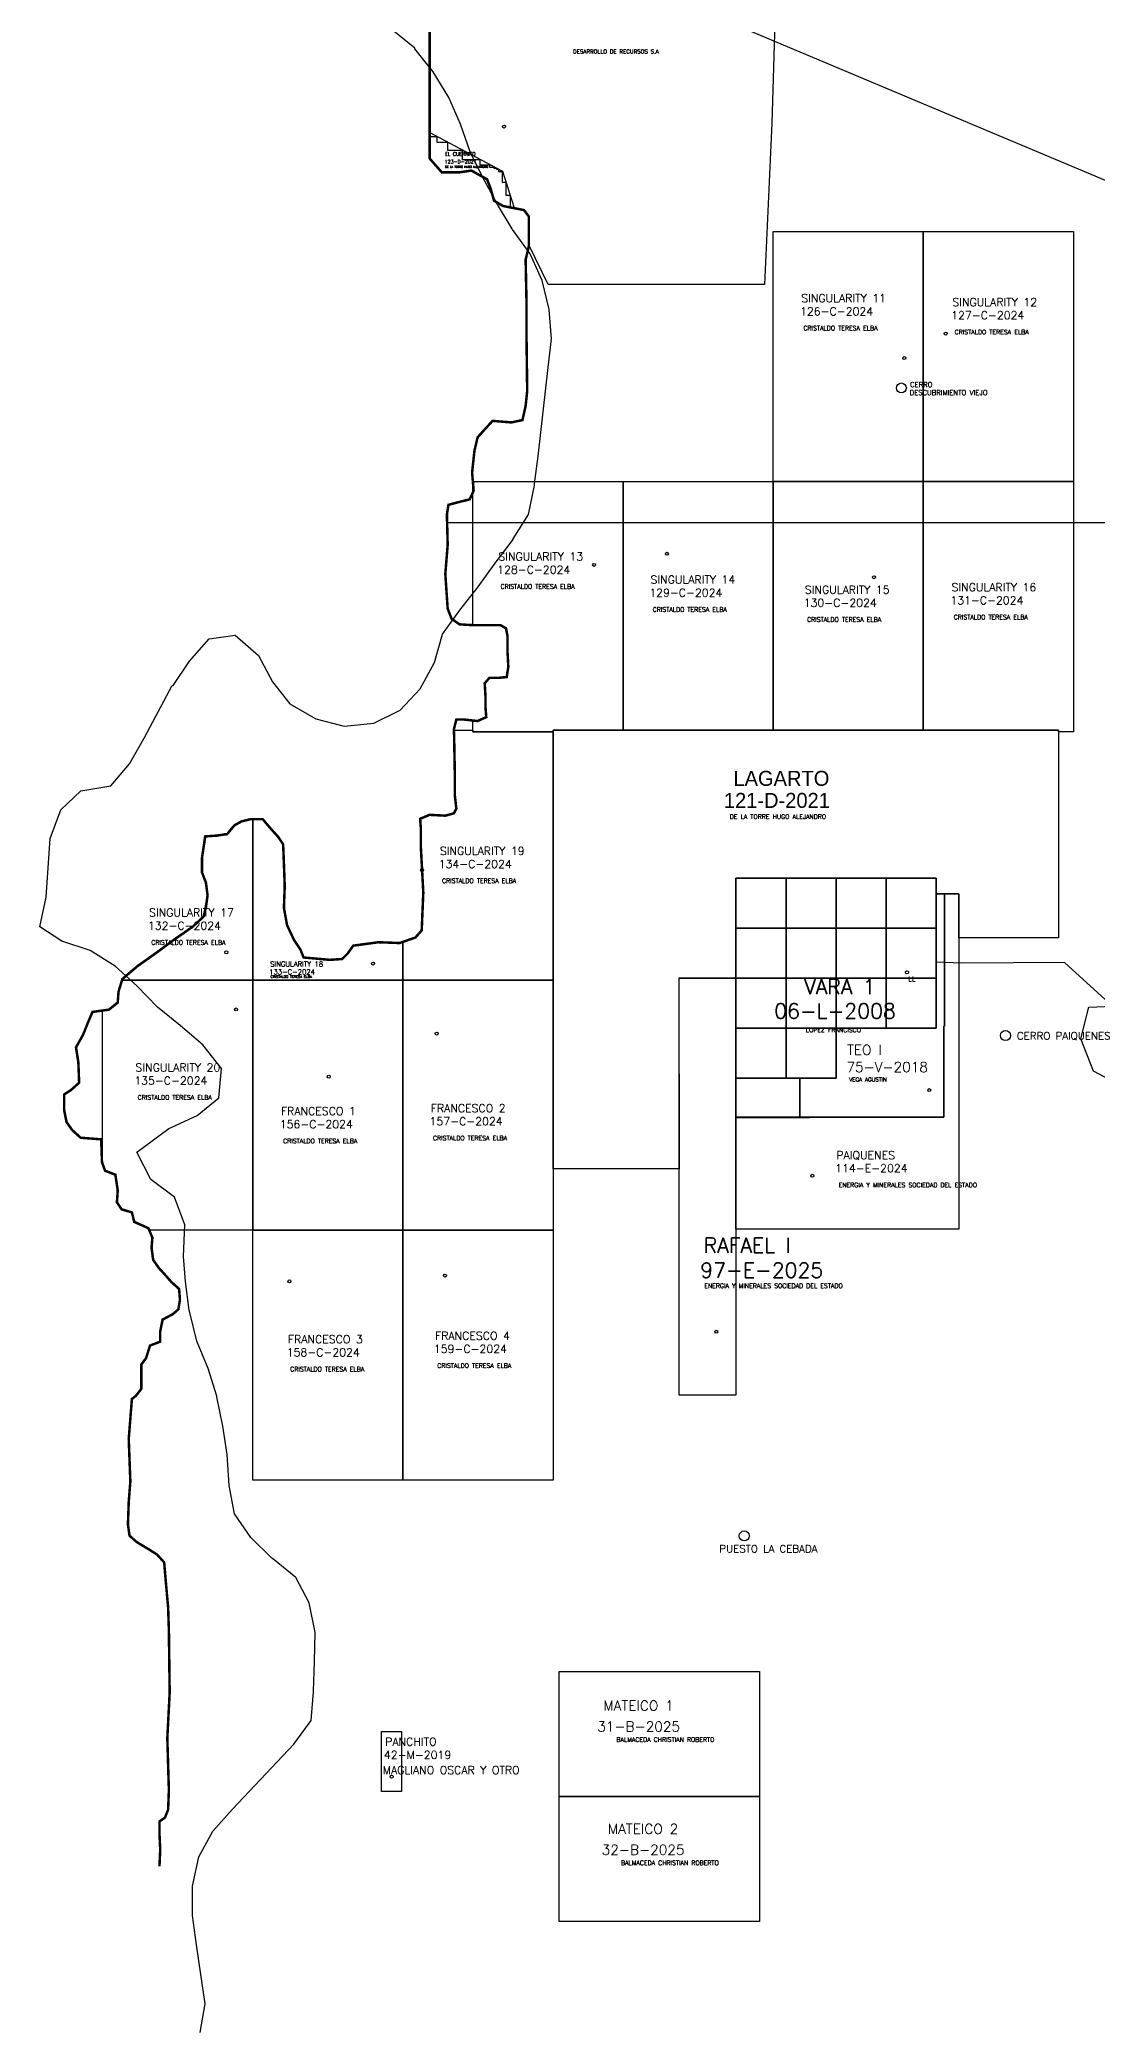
# Model space of a CAD drawing. Header units: metres. Extents: x -4406421 to 6012633, y 6449185 to 13337258.
# Drawn here: x 2499145 to 2520272, y 6752455 to 6792253 of the extents above; entities that cross this region are included whole.
import ezdxf

# ---------------------------------------------------------------- set-up
doc = ezdxf.new("R2010")
doc.units = ezdxf.units.M
doc.header["$LTSCALE"] = 20
doc.header["$MEASUREMENT"] = 0
for name, color, linetype in [('CAMINOS', 7, 'CONTINUOUS'), ('CATEOS', 7, 'CONTINUOUS'), ('LIMDEP', 9, 'CONTINUOUS'), ('LIMITES', 119, 'CONTINUOUS'), ('MANIFEST', 1, 'CONTINUOUS'), ('MINAS', 76, 'CONTINUOUS'), ('SERVIDUMBRE', 44, 'CONTINUOUS'), ('ZONAS', 5, 'CONTINUOUS')]:
    doc.layers.add(name, color=color, linetype=linetype)
doc.layers.add('TITULARES', color=7, linetype='CONTINUOUS', true_color=0x04fbc6)
doc.styles.add('ROMANS', font='romans.shx', dxfattribs={"oblique": 1.17516e-08, "height": 3})

msp = doc.modelspace()

# ---------------------------------------------------------------- linework, layer by layer
at = {"layer": 'CAMINOS', "ltscale": 100}
msp.add_circle((2516360, 6785292), 100, dxfattribs=at)
at = {"layer": 'CAMINOS', "linetype": 'Continuous'}
for centre in [(2518441, 6772343), (2513220, 6762338)]:
    msp.add_circle(centre, 100, dxfattribs=at)
at = {"layer": 'CATEOS', "ltscale": 100}
for points in [[(2507080, 6790320), (2507080, 6790205), (2507290, 6790205), (2507290, 6790045), (2507585, 6790045), (2507585, 6789860), (2507935, 6789860), (2507935, 6789755), (2508130, 6789755), (2508130, 6789710), (2508215, 6789710), (2508215, 6789685), (2508270, 6789685), (2508270, 6789665), (2508310, 6789665), (2508310, 6789620), (2508385, 6789620), (2508385, 6789405), (2508455, 6789405), (2508455, 6789145), (2508540, 6789145), (2508540, 6788904), (2508395, 6788932), (2508221, 6789036), (2508152, 6789280), (2508082, 6789464), (2507769, 6789638), (2507525, 6789603), (2507177, 6789603), (2506933, 6789881), (2506934, 6790320)], [(2509400, 6778450), (2519500, 6778450), (2519500, 6774300), (2517507, 6774300), (2517507, 6775175), (2517055, 6775175), (2517055, 6775492), (2513055, 6775492), (2513055, 6773492), (2511916, 6773492), (2511917, 6769680), (2509400, 6769680)]]:
    msp.add_lwpolyline(points, close=True, dxfattribs=at)
at = {"layer": 'CATEOS', "color": 0, "ltscale": 100}
for points in [[(2509523, 6759629), (2513523, 6759629), (2513523, 6757129), (2509523, 6757129)], [(2509523, 6757129), (2513523, 6757129), (2513523, 6754629), (2509523, 6754629)]]:
    msp.add_lwpolyline(points, close=True, dxfattribs=at)
at = {"layer": 'LIMDEP', "linetype": 'Continuous'}
for points in [[(2503207, 6796699), (2526957, 6786703)], [(2503207, 6796699), (2526957, 6786703)], [(2502351, 6752407), (2502448, 6752984), (2502361, 6753571), (2502273, 6754159), (2502196, 6754746), (2502196, 6755334), (2502322, 6755921), (2502604, 6756431), (2502993, 6756874), (2504217, 6758171), (2504567, 6758647), (2504616, 6759223), (2504616, 6759235), (2504635, 6759822), (2504635, 6759833), (2504645, 6760409), (2504529, 6760997), (2504257, 6761507), (2503791, 6761884), (2503781, 6761895), (2503363, 6762305), (2503033, 6762782), (2502926, 6763347), (2502887, 6763968), (2502800, 6764533), (2502684, 6765121), (2502684, 6765132), (2502509, 6765686), (2502285, 6766229), (2502140, 6766806), (2502130, 6766850), (2502052, 6767426), (2502013, 6767925), (2502043, 6768557), (2501838, 6769111), (2501362, 6769466), (2501080, 6770009), (2501722, 6770486), (2501780, 6770508), (2502286, 6770741), (2502724, 6771095), (2502773, 6771683), (2502403, 6772159), (2501956, 6772536), (2501946, 6772547), (2501499, 6772913), (2501080, 6773334), (2500652, 6773733), (2500147, 6774044), (2499582, 6774232), (2499145, 6774520), (2499271, 6775108), (2499310, 6775695), (2499349, 6776283), (2499563, 6776859), (2499962, 6777236), (2500565, 6777336), (2500935, 6777779), (2501237, 6778300), (2501519, 6778832), (2501791, 6779342), (2501811, 6779342), (2502132, 6779829), (2502531, 6780273), (2503047, 6780350), (2503514, 6779940), (2503796, 6779419), (2504137, 6778975), (2504662, 6778676), (2505227, 6778532), (2505820, 6778587), (2506346, 6778852), (2506745, 6779273), (2507028, 6779805), (2507194, 6780370), (2507534, 6780847), (2507905, 6781312), (2508246, 6781788), (2508606, 6782265), (2508606, 6782276), (2508908, 6782763), (2509026, 6783340), (2509026, 6783373), (2509104, 6783927), (2509300, 6785700), (2509369, 6786277), (2509321, 6786864), (2509185, 6787441), (2508942, 6787973), (2508591, 6788461), (2508582, 6788472), (2508290, 6788960), (2507998, 6789503), (2507745, 6790013), (2507551, 6790567), (2507317, 6791099), (2507006, 6791610), (2506636, 6792075), (2506636, 6792086), (2506188, 6792452)]]:
    msp.add_lwpolyline(points, dxfattribs=at)
at = {"layer": 'LIMITES', "color": 0, "ltscale": 1500, "const_width": 50, "flags": 128}
msp.add_lwpolyline([(2506933, 6792594), (2506933, 6791899), (2506933, 6791342), (2506933, 6790473), (2506933, 6789881), (2507177, 6789603), (2507525, 6789603), (2507769, 6789638), (2508082, 6789464), (2508152, 6789280), (2508221, 6789036), (2508395, 6788932), (2508820, 6788848), (2508915, 6788722), (2508915, 6788596), (2508915, 6788439), (2508915, 6788124), (2508852, 6787857), (2508868, 6787071), (2508868, 6786442), (2508883, 6785232), (2508852, 6784933), (2508789, 6784650), (2508569, 6784603), (2508191, 6784634), (2508018, 6784445), (2507892, 6784304), (2507829, 6784037), (2507782, 6783600), (2507813, 6783238), (2507735, 6783065), (2507546, 6783018), (2507310, 6782955), (2507279, 6782767), (2507294, 6782153), (2507247, 6781572), (2507294, 6780880), (2507373, 6780675), (2507530, 6780565), (2507782, 6780550), (2508160, 6780550), (2508348, 6780550), (2508458, 6780487), (2508490, 6780330), (2508490, 6780015), (2508506, 6779716), (2508474, 6779512), (2508317, 6779496), (2508128, 6779496), (2508034, 6779386), (2508049, 6779135), (2508049, 6778915), (2508065, 6778710), (2507892, 6778632), (2507609, 6778663), (2507467, 6778663), (2507420, 6778474), (2507436, 6777625), (2507436, 6777154), (2507467, 6776882), (2507420, 6776787), (2507247, 6776740), (2506932, 6776756), (2506744, 6776677), (2506759, 6776473), (2506759, 6776096), (2506807, 6775200), (2506775, 6774445), (2506649, 6774303), (2506335, 6774193), (2505910, 6774209), (2505406, 6774140), (2505296, 6773983), (2505186, 6773873), (2504934, 6773857), (2504415, 6773904), (2504352, 6774061), (2504226, 6774250), (2504085, 6774549), (2504022, 6774895), (2504038, 6775335), (2504022, 6775775), (2504006, 6776168), (2503912, 6776310), (2503770, 6776467), (2503597, 6776671), (2503361, 6776671), (2503172, 6776624), (2503031, 6776545), (2502889, 6776373), (2502685, 6776341), (2502449, 6776325), (2502386, 6775901), (2502386, 6775602), (2502464, 6775398), (2502496, 6775146), (2502464, 6774910), (2502417, 6774722), (2502197, 6774517), (2501835, 6774266), (2501473, 6773998), (2501096, 6773731), (2500795, 6773475), (2500717, 6773223), (2500701, 6773003), (2500528, 6772862), (2500197, 6772815), (2500103, 6772595), (2500009, 6772359), (2499867, 6772107), (2499914, 6771808), (2499930, 6771400), (2499773, 6771258), (2499631, 6771164), (2499631, 6770849), (2499678, 6770614), (2499788, 6770456), (2499961, 6770299), (2500370, 6770268), (2500386, 6769812), (2500449, 6769639), (2500654, 6769560), (2500701, 6769246), (2500685, 6769010), (2500779, 6768868), (2500984, 6768806), (2501031, 6768617), (2501314, 6768491), (2501393, 6768302), (2501377, 6768098), (2501409, 6767858), (2501519, 6767700), (2501661, 6767543), (2501771, 6767417), (2501928, 6767276), (2501944, 6767056), (2501912, 6766867), (2501802, 6766773), (2501598, 6766663), (2501550, 6766427), (2501550, 6766222), (2501346, 6766144), (2501267, 6765892), (2501173, 6765767), (2501173, 6765546), (2501173, 6765279), (2501063, 6765138), (2500984, 6765075), (2500921, 6764276), (2500953, 6763427), (2500921, 6763018), (2500905, 6762563), (2500937, 6762342), (2501078, 6762217), (2501314, 6762075), (2501487, 6761965), (2501629, 6761808), (2501661, 6761431), (2501708, 6760912), (2501723, 6760456), (2501739, 6759206), (2501692, 6758294), (2501723, 6757256), (2501708, 6756863), (2501645, 6756706), (2501535, 6756628), (2501535, 6756392), (2501550, 6756062), (2501535, 6755731)], dxfattribs=at)
at = {"layer": 'MANIFEST', "ltscale": 100}
for points in [[(2506225, 6794937), (2514258, 6794937), (2514258, 6794150), (2513830, 6794150), (2513830, 6792602), (2513773, 6790584), (2513626, 6787359), (2509301, 6787359), (2508915, 6788157), (2508915, 6788722), (2508820, 6788848), (2508627, 6788887), (2508394, 6789622), (2506931, 6790402), (2506933, 6792594), (2506742, 6793678), (2506734, 6794125), (2506641, 6794273), (2506620, 6794403), (2506342, 6794821)], [(2510798, 6778450), (2510798, 6783419), (2513798, 6783419), (2513798, 6778450)], [(2513798, 6778450), (2513798, 6783419), (2516798, 6783419), (2516798, 6778450)], [(2516798, 6778450), (2516798, 6783419), (2519798, 6783419), (2519798, 6778419), (2519500, 6778419), (2519500, 6778450)], [(2507420, 6778450), (2507798, 6778450), (2507798, 6778419), (2509400, 6778419), (2509400, 6773450), (2506400, 6773450), (2506400, 6774215), (2506649, 6774303), (2506775, 6774445), (2506807, 6775200), (2506759, 6776096), (2506759, 6776473), (2506744, 6776677), (2506932, 6776756), (2507247, 6776740), (2507420, 6776787), (2507467, 6776882), (2507436, 6777154), (2507436, 6777625)], [(2500787, 6773450), (2501096, 6773731), (2501473, 6773998), (2501835, 6774266), (2502197, 6774517), (2502417, 6774722), (2502496, 6775146), (2502464, 6775398), (2502386, 6775602), (2502386, 6775901), (2502449, 6776325), (2502874, 6776354), (2503031, 6776545), (2503172, 6776624), (2503361, 6776671), (2503400, 6776671), (2503400, 6773450)], [(2503400, 6773450), (2503400, 6776671), (2503597, 6776671), (2503880, 6776337), (2504006, 6776168), (2504022, 6775775), (2504038, 6775335), (2504022, 6774895), (2504085, 6774549), (2504226, 6774250), (2504352, 6774061), (2504415, 6773904), (2504934, 6773857), (2505186, 6773873), (2505336, 6774022), (2505406, 6774140), (2505910, 6774209), (2506335, 6774193), (2506400, 6774215), (2506400, 6773450)], [(2513054, 6770706), (2514526, 6770706), (2514526, 6770713), (2517211, 6770713), (2517211, 6772532), (2517220, 6772532), (2517220, 6775175), (2517507, 6775175), (2517507, 6768472), (2513054, 6768472)], [(2514332, 6770713), (2514332, 6771492), (2515055, 6771492), (2515055, 6772492), (2517055, 6772492), (2517055, 6775175), (2517220, 6775175), (2517220, 6772532), (2517211, 6772532), (2517211, 6770713)], [(2500787, 6773450), (2503400, 6773450), (2503400, 6768450), (2501332, 6768450), (2501314, 6768491), (2501031, 6768617), (2500984, 6768806), (2500779, 6768868), (2500685, 6769010), (2500701, 6769246), (2500654, 6769560), (2500449, 6769639), (2500400, 6769759), (2500400, 6772843), (2500528, 6772862), (2500701, 6773003), (2500717, 6773223)], [(2503400, 6768450), (2503400, 6773450), (2506400, 6773450), (2506400, 6768450)], [(2506400, 6768450), (2506400, 6773450), (2509400, 6773450), (2509400, 6768450)], [(2503400, 6763450), (2503400, 6768450), (2506400, 6768450), (2506400, 6763450)], [(2506400, 6763450), (2506400, 6768450), (2509400, 6768450), (2509400, 6763450)], [(2505974, 6758425), (2506374, 6758425), (2506374, 6757225), (2505974, 6757225)]]:
    msp.add_lwpolyline(points, close=True, dxfattribs=at)
at = {"layer": 'MANIFEST', "color": 1, "ltscale": 100}
for points in [[(2513798, 6783419), (2513798, 6788419), (2516798, 6788419), (2516798, 6783419)], [(2516798, 6783419), (2516798, 6788419), (2519798, 6788419), (2519798, 6783419)], [(2507798, 6783419), (2510798, 6783419), (2510798, 6778450), (2509400, 6778450), (2509400, 6778419), (2507798, 6778419), (2507798, 6778639), (2507892, 6778632), (2508065, 6778710), (2508049, 6778915), (2508049, 6779135), (2508034, 6779386), (2508128, 6779496), (2508317, 6779496), (2508474, 6779512), (2508506, 6779716), (2508490, 6780015), (2508490, 6780330), (2508458, 6780487), (2508348, 6780550), (2507798, 6780550)], [(2513055, 6773492), (2513055, 6770706), (2513054, 6770706), (2513054, 6768472), (2513055, 6768472), (2513055, 6765154), (2511917, 6765154), (2511917, 6773492)]]:
    msp.add_lwpolyline(points, close=True, dxfattribs=at)
at = {"layer": 'MANIFEST', "ltscale": 100}
for centre in [(2508420, 6790518), (2511674, 6781977), (2506783, 6775648), (2502870, 6774007), (2505802, 6773782), (2503066, 6772865), (2507075, 6772382), (2504918, 6771520), (2516916, 6771252), (2514580, 6769540), (2504132, 6767428), (2507240, 6767543), (2506174, 6757525)]:
    msp.add_circle(centre, 30, dxfattribs=at)
at = {"layer": 'MANIFEST', "color": 1, "ltscale": 100}
for centre in [(2517246, 6786380), (2516418, 6785889), (2510220, 6781754), (2515814, 6781508), (2512661, 6766419)]:
    msp.add_circle(centre, 30, dxfattribs=at)
at = {"layer": 'MINAS', "ltscale": 100}
for points in [[(2513055, 6775492), (2514055, 6775492), (2514055, 6774492), (2513055, 6774492)], [(2514055, 6775492), (2515055, 6775492), (2515055, 6774492), (2514055, 6774492)], [(2515055, 6775492), (2516055, 6775492), (2516055, 6774492), (2515055, 6774492)], [(2516055, 6775492), (2517055, 6775492), (2517055, 6774492), (2516055, 6774492)], [(2513055, 6774492), (2514055, 6774492), (2514055, 6773492), (2513055, 6773492)], [(2514055, 6774492), (2515055, 6774492), (2515055, 6773492), (2514055, 6773492)], [(2515055, 6774492), (2516055, 6774492), (2516055, 6773492), (2515055, 6773492)], [(2516055, 6774492), (2517055, 6774492), (2517055, 6773492), (2516055, 6773492)], [(2513055, 6773492), (2514055, 6773492), (2514055, 6772492), (2513055, 6772492)], [(2514055, 6773492), (2515055, 6773492), (2515055, 6772492), (2514055, 6772492)], [(2515055, 6773492), (2516055, 6773492), (2516055, 6772492), (2515055, 6772492)], [(2516055, 6773492), (2517055, 6773492), (2517055, 6772492), (2516055, 6772492)], [(2513055, 6772492), (2514055, 6772492), (2514055, 6771492), (2513055, 6771492)], [(2514055, 6772492), (2515055, 6772492), (2515055, 6771492), (2514055, 6771492)], [(2513055, 6771492), (2514332, 6771492), (2514332, 6770713), (2513055, 6770713)]]:
    msp.add_lwpolyline(points, close=True, dxfattribs=at)
msp.add_circle((2516472, 6773608), 30, dxfattribs=at)
at = {"layer": 'SERVIDUMBRE', "lineweight": 30, "ltscale": 100}
msp.add_lwpolyline([(2526573, 6762772), (2526441, 6762972), (2525234, 6765990), (2524801, 6766752), (2523994, 6767455), (2523048, 6768530), (2522278, 6769420), (2521706, 6770466), (2521119, 6771175), (2520615, 6771409), (2520199, 6771629), (2519946, 6772280), (2520107, 6772913), (2520582, 6772928), (2519622, 6773803), (2517570, 6773792), (2517049, 6773808)], dxfattribs=at)
at = {"layer": 'ZONAS', "ltscale": 100}
msp.add_lwpolyline([(2536610, 6782592), (2507283, 6782592)], dxfattribs=at)

# ---------------------------------------------------------------- texts
at = {"layer": 'CAMINOS', "ltscale": 100, "style": 'ROMANS', "oblique": 0}
for s, p in [('CERRO', (2516535, 6785309)), ('DESCUBRIMIENTO VIEJO', (2516526, 6785150))]:
    msp.add_text(s, height=100, dxfattribs=at).set_placement(p)
at = {"layer": 'CAMINOS', "linetype": 'Continuous', "style": 'ROMANS', "oblique": 0}
for s, p in [('CERRO PAIQUENES', (2518669, 6772262)), ('PUESTO LA CEBADA', (2512722, 6762006))]:
    msp.add_text(s, height=150, dxfattribs=at).set_placement(p)
at = {"layer": 'CATEOS', "linetype": 'Continuous', "style": 'ROMANS'}
for s, p in [('123-D-2021', (2507234, 6789781)), ('EL CUERNITO', (2507242, 6789934))]:
    msp.add_text(s, height=70, dxfattribs=at).set_placement(p)
at = {"layer": 'CATEOS'}
for s, p in [('LAGARTO', (2513004, 6777336)), ('121-D-2021', (2512813, 6776895))]:
    msp.add_text(s, height=300, dxfattribs=at).set_placement(p)
at = {"layer": 'CATEOS', "linetype": 'Continuous', "style": 'ROMANS', "oblique": 0}
for s, p in [('MATEICO 1', (2510406, 6758844)), ('31-B-2025', (2510283, 6758426)), ('MATEICO 2', (2510495, 6756379)), ('32-B-2025', (2510372, 6755962))]:
    msp.add_text(s, height=200, dxfattribs=at).set_placement(p)
at = {"layer": 'MANIFEST', "linetype": 'Continuous', "style": 'ROMANS', "oblique": 0}
for s, height, p in [('126-C-2024', 160, (2514335, 6786744)), ('SINGULARITY 11', 160, (2514359, 6787007)), ('SINGULARITY 12', 160, (2517379, 6786927)), ('127-C-2024', 160, (2517356, 6786665)), ('128-C-2024', 160, (2508283, 6781578)), ('SINGULARITY 13', 160, (2508307, 6781841)), ('SINGULARITY 14', 160, (2511347, 6781379)), ('SINGULARITY 15', 160, (2514431, 6781178)), ('SINGULARITY 16', 160, (2517362, 6781227)), ('129-C-2024', 160, (2511323, 6781117)), ('130-C-2024', 160, (2514408, 6780916)), ('131-C-2024', 160, (2517338, 6780965)), ('134-C-2024', 160, (2507114, 6775693)), ('SINGULARITY 19', 160, (2507138, 6775955)), ('132-C-2024', 160, (2501304, 6774460)), ('SINGULARITY 17', 160, (2501328, 6774722)), ('SINGULARITY 18', 100, (2503747, 6773722)), ('133-C-2024', 100, (2503728, 6773566)), ('TEO I', 200, (2515274, 6771956)), ('SINGULARITY 20', 160, (2501056, 6771624)), ('75-V-2018', 200, (2515262, 6771614)), ('135-C-2024', 160, (2501032, 6771361)), ('FRANCESCO 2', 160, (2506956, 6770810)), ('156-C-2024', 160, (2503939, 6770490)), ('FRANCESCO 1', 160, (2503963, 6770752)), ('157-C-2024', 160, (2506932, 6770548)), ('114-E-2024', 160, (2515037, 6769609)), ('PAIQUENES', 160, (2515061, 6769871)), ('FRANCESCO 3', 160, (2504102, 6766190)), ('FRANCESCO 4', 160, (2507042, 6766260)), ('158-C-2024', 160, (2504078, 6765928)), ('159-C-2024', 160, (2507018, 6765998)), ('PANCHITO', 160, (2506045, 6758143)), ('42-M-2019', 160, (2506021, 6757880))]:
    msp.add_text(s, height=height, dxfattribs=at).set_placement(p)
at = {"layer": 'MANIFEST', "linetype": 'Continuous', "style": 'ROMANS'}
for s, p in [('RAFAEL I', (2512411, 6768001)), ('97-E-2025', (2512343, 6767501))]:
    msp.add_text(s, height=300, dxfattribs=at).set_placement(p)
at = {"layer": 'MINAS', "linetype": 'Continuous', "style": 'ROMANS', "oblique": 0}
for s, height, p in [('VARA 1', 300, (2514419, 6773169)), ('LL', 100, (2516496, 6773422)), ('06-L-2008', 300, (2513819, 6772684))]:
    msp.add_text(s, height=height, dxfattribs=at).set_placement(p)
at = {"layer": 'TITULARES', "color": 160, "linetype": 'Continuous', "style": 'ROMANS'}
for s, height, p in [('DESARROLLO DE RECURSOS S.A', 80, (2509800, 6791979)), ('DE LA TORRE HUGO ALEJANDRO', 40, (2507246, 6789695)), ('CRISTALDO TERESA ELBA', 90, (2514403, 6786444)), ('CRISTALDO TERESA ELBA', 90, (2517424, 6786365)), ('CRISTALDO TERESA ELBA', 90, (2508351, 6781278)), ('CRISTALDO TERESA ELBA', 90, (2511391, 6780816)), ('CRISTALDO TERESA ELBA', 90, (2514476, 6780616)), ('CRISTALDO TERESA ELBA', 90, (2517406, 6780665)), ('DE LA TORRE HUGO ALEJANDRO', 90, (2512931, 6776675)), ('CRISTALDO TERESA ELBA', 90, (2507182, 6775393)), ('CRISTALDO TERESA ELBA', 90, (2501373, 6774160)), ('CRISTALDO TERESA ELBA', 50, (2503757, 6773495)), ('LOPEZ FRANCISCO', 90, (2514450, 6772408)), ('VEGA AGUSTIN', 80, (2515316, 6771423)), ('CRISTALDO TERESA ELBA', 90, (2501100, 6771061)), ('CRISTALDO TERESA ELBA', 90, (2504007, 6770189)), ('CRISTALDO TERESA ELBA', 90, (2507000, 6770248)), ('ENERGIA Y MINERALES SOCIEDAD DEL ESTADO', 90, (2515105, 6769309)), ('ENERGIA Y MINERALES SOCIEDAD DEL ESTADO', 90, (2512422, 6767294)), ('CRISTALDO TERESA ELBA', 90, (2507086, 6765698)), ('CRISTALDO TERESA ELBA', 90, (2504147, 6765628)), ('BALMACEDA CHRISTIAN ROBERTO', 90, (2510667, 6758220)), ('BALMACEDA CHRISTIAN ROBERTO', 90, (2510756, 6755756))]:
    msp.add_text(s, height=height, dxfattribs=at).set_placement(p)
at = {"layer": 'TITULARES', "color": 5, "linetype": 'Continuous', "style": 'ROMANS', "oblique": 0}
msp.add_text('MAGLIANO OSCAR Y OTRO', height=160, dxfattribs=at).set_placement((2505997, 6757576))

doc.saveas('drawing.dxf')
